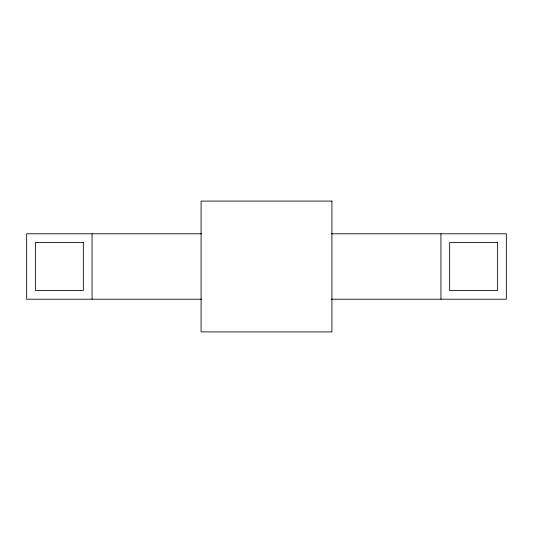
<?xml version="1.0" encoding="UTF-8"?>
<svg xmlns="http://www.w3.org/2000/svg" width="533" height="533" viewBox="0 0 533 533"><rect width="100%" height="100%" fill="white"/><g stroke="black" fill="none" stroke-linecap="round" stroke-linejoin="round"><path stroke-width="0.8" d="M201.587 233.794L26.65 233.794L26.65 299.206L201.587 299.206M331.413 233.794L506.35 233.794L506.35 299.206L331.413 299.206M440.938 233.794L440.938 299.206M92.062 233.794L92.062 299.206M331.912 201.088L201.088 201.088L201.088 331.912L331.912 331.912L331.912 201.088M83.341 242.515L35.371 242.515L35.371 290.485L83.341 290.485L83.341 242.515M497.629 242.515L449.659 242.515L449.659 290.485L497.629 290.485L497.629 242.515"/></g></svg>
